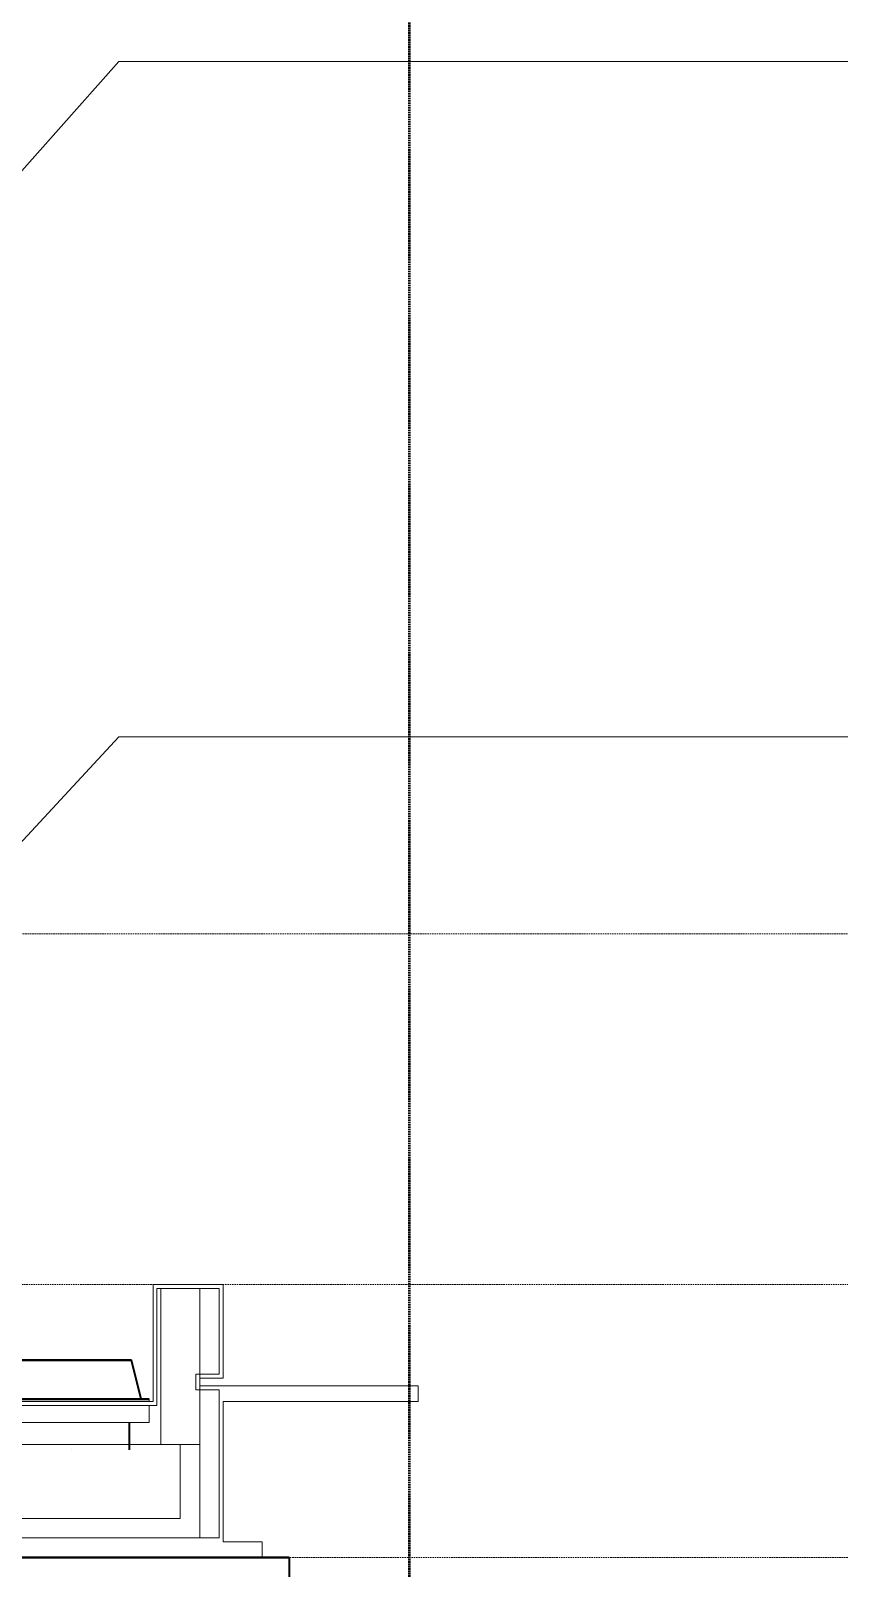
# Model space of a CAD drawing. Header units: millimetres. Extents: x -153298 to 620751, y -313239 to 250031.
# Drawn here: x 15437 to 16475, y -305529 to -303556 of the extents above; entities that cross this region are included whole.
import ezdxf

# ---------------------------------------------------------------- set-up
doc = ezdxf.new("R2010")
doc.units = ezdxf.units.MM
doc.linetypes.add('DPA_Hidden 50', pattern=[3, 2, -1])
for name, color, linetype, lineweight in [('A-DETL', 7, 'Continuous', 70), ('A-DETL-GENF', 7, 'Continuous', 35), ('A-GLAZ-CURT', 7, 'Continuous', 9), ('A-GLAZ-CWMG', 7, 'Continuous', 35), ('G-ANNO-TEXT', 7, 'Continuous', 9), ('P-SANR-FIXT', 7, 'Continuous', 35)]:
    doc.layers.add(name, color=color, linetype=linetype, lineweight=lineweight)

# ---------------------------------------------------------------- blocks, each defined once
blk = doc.blocks.new('DPA_CP_Entrance Canopy Lower - Depth 4200-12316196-2140-01 ENTRANCE 1 ELEVATION 2')
at = {"layer": 'A-GLAZ-CURT', "color": 7}
for p, q in [((-9077, 105750), (-9077, 105900)), ((-9077, 105900), (-8987, 105900)), ((-8987, 105900), (-9077, 105900)), ((-9077, 105900), (-9077, 105750)), ((-8992, 105895), (-9072, 105895)), ((-9072, 105895), (-9072, 105745)), ((-9072, 105745), (-9072, 105895)), ((-9072, 105895), (-8992, 105895)), ((-9067, 105895), (-9067, 105695)), ((-9017, 105895), (-9017, 105575)), ((-8992, 105785), (-8992, 105895)), ((-8992, 105895), (-8992, 105785)), ((-8987, 105900), (-8987, 105780)), ((-8987, 105780), (-8987, 105900)), ((-9022, 105765), (-9022, 105785)), ((-9022, 105785), (-8992, 105785)), ((-8992, 105785), (-9022, 105785)), ((-9022, 105785), (-9022, 105765)), ((-8987, 105780), (-9017, 105780)), ((-9017, 105780), (-9017, 105770)), ((-9017, 105770), (-9017, 105780)), ((-9017, 105780), (-8987, 105780)), ((-9017, 105770), (-8737, 105770)), ((-8737, 105770), (-9017, 105770)), ((-8737, 105770), (-8737, 105750)), ((-8737, 105750), (-8737, 105770)), ((-9077, 105750), (-9312, 105750)), ((-9082, 105750), (-9077, 105750)), ((-8992, 105765), (-9022, 105765)), ((-9022, 105765), (-8992, 105765)), ((-8992, 105575), (-8992, 105765)), ((-8992, 105765), (-8992, 105575)), ((-8737, 105750), (-8987, 105750)), ((-8987, 105750), (-8987, 105570)), ((-8987, 105570), (-8987, 105750)), ((-8987, 105750), (-8737, 105750)), ((-9317, 105745), (-9072, 105745)), ((-9072, 105745), (-9082, 105745)), ((-9017, 105695), (-10902, 105695)), ((-9042, 105695), (-9042, 105600)), ((-10902, 105600), (-9042, 105600)), ((-8992, 105575), (-10902, 105575)), ((-10128, 105575), (-8992, 105575)), ((-8987, 105570), (-8937, 105570)), ((-8937, 105570), (-8987, 105570)), ((-8937, 105570), (-8937, 105550)), ((-8937, 105550), (-8937, 105570)), ((-12118.3, 105550), (-8937, 105550)), ((-8937, 105550), (-10117.2, 105550))]:
    blk.add_line(p, q, dxfattribs=at)
blk = doc.blocks.new('DPA_CP_Entrance Canopy Lower - Depth 4200-V432-2140-01 ENTRANCE 1 ELEVATION 2')
at = {"layer": 'A-GLAZ-CURT', "color": 7}
for p, q in [((-9077, 105750), (-9077, 105900)), ((-9077, 105900), (-8987, 105900)), ((-8987, 105900), (-9077, 105900)), ((-9077, 105900), (-9077, 105750)), ((-8992, 105895), (-9072, 105895)), ((-9072, 105895), (-9072, 105745)), ((-9072, 105745), (-9072, 105895)), ((-9072, 105895), (-8992, 105895)), ((-9067, 105895), (-9067, 105695)), ((-9017, 105895), (-9017, 105785)), ((-8992, 105785), (-8992, 105895)), ((-8992, 105895), (-8992, 105785)), ((-8987, 105900), (-8987, 105780)), ((-8987, 105780), (-8987, 105900)), ((-9022, 105765), (-9022, 105785)), ((-9022, 105785), (-8992, 105785)), ((-8992, 105785), (-9022, 105785)), ((-9022, 105785), (-9022, 105765)), ((-9017, 105780), (-9017, 105770)), ((-8987, 105780), (-9017, 105780)), ((-9017, 105780), (-9017, 105770)), ((-9017, 105770), (-9017, 105780)), ((-9017, 105780), (-8987, 105780)), ((-9017, 105770), (-8737, 105770)), ((-8737, 105770), (-9017, 105770)), ((-8737, 105770), (-8737, 105750)), ((-8737, 105750), (-8737, 105770)), ((-9082, 105750), (-9077, 105750)), ((-9077, 105750), (-9082, 105750)), ((-8992, 105765), (-9022, 105765)), ((-9022, 105765), (-8992, 105765)), ((-9017, 105765), (-9017, 105575)), ((-8992, 105575), (-8992, 105765)), ((-8992, 105765), (-8992, 105575)), ((-8737, 105750), (-8987, 105750)), ((-8987, 105750), (-8987, 105570)), ((-8987, 105570), (-8987, 105750)), ((-8987, 105750), (-8737, 105750)), ((-9072, 105745), (-9082, 105745)), ((-9082, 105745), (-9072, 105745)), ((-9017, 105695), (-9107, 105695)), ((-9042, 105695), (-9042, 105600)), ((-10902, 105600), (-9042, 105600)), ((-10128, 105575), (-8992, 105575)), ((-8992, 105575), (-10128, 105575)), ((-8987, 105570), (-8937, 105570)), ((-8937, 105570), (-8987, 105570)), ((-8937, 105570), (-8937, 105550)), ((-8937, 105550), (-8937, 105570)), ((-8937, 105550), (-10117.2, 105550)), ((-10117.2, 105550), (-8937, 105550))]:
    blk.add_line(p, q, dxfattribs=at)
blk = doc.blocks.new('DPA_CP_Entrance Canopy Lower - Depth 4200-V433-2140-01 ENTRANCE 1 ELEVATION 2')
at = {"layer": 'A-GLAZ-CURT', "color": 7}
for p, q in [((-9077, 105750), (-9077, 105900)), ((-9077, 105900), (-8987, 105900)), ((-8987, 105900), (-9077, 105900)), ((-9077, 105900), (-9077, 105750)), ((-8992, 105895), (-9072, 105895)), ((-9072, 105895), (-9072, 105745)), ((-9072, 105745), (-9072, 105895)), ((-9072, 105895), (-8992, 105895)), ((-9067, 105895), (-9067, 105695)), ((-9017, 105895), (-9017, 105785)), ((-8992, 105785), (-8992, 105895)), ((-8992, 105895), (-8992, 105785)), ((-8987, 105900), (-8987, 105780)), ((-8987, 105780), (-8987, 105900)), ((-9022, 105765), (-9022, 105785)), ((-9022, 105785), (-8992, 105785)), ((-8992, 105785), (-9022, 105785)), ((-9022, 105785), (-9022, 105765)), ((-9017, 105780), (-9017, 105770)), ((-8987, 105780), (-9017, 105780)), ((-9017, 105780), (-9017, 105770)), ((-9017, 105770), (-9017, 105780)), ((-9017, 105780), (-8987, 105780)), ((-9017, 105770), (-8737, 105770)), ((-8737, 105770), (-9017, 105770)), ((-8737, 105770), (-8737, 105750)), ((-8737, 105750), (-8737, 105770)), ((-9082, 105750), (-9077, 105750)), ((-9077, 105750), (-9082, 105750)), ((-8992, 105765), (-9022, 105765)), ((-9022, 105765), (-8992, 105765)), ((-9017, 105765), (-9017, 105575)), ((-8992, 105575), (-8992, 105765)), ((-8992, 105765), (-8992, 105575)), ((-8737, 105750), (-8987, 105750)), ((-8987, 105750), (-8987, 105570)), ((-8987, 105570), (-8987, 105750)), ((-8987, 105750), (-8737, 105750)), ((-9072, 105745), (-9082, 105745)), ((-9082, 105745), (-9072, 105745)), ((-9017, 105695), (-9107, 105695)), ((-9042, 105695), (-9042, 105600)), ((-10513.5, 105600), (-9042, 105600)), ((-10128, 105575), (-8992, 105575)), ((-8992, 105575), (-10128, 105575)), ((-8987, 105570), (-8937, 105570)), ((-8937, 105570), (-8987, 105570)), ((-8937, 105570), (-8937, 105550)), ((-8937, 105550), (-8937, 105570)), ((-8937, 105550), (-10117.2, 105550)), ((-10117.2, 105550), (-8937, 105550))]:
    blk.add_line(p, q, dxfattribs=at)
blk = doc.blocks.new('DPA_CP_Entrance Canopy Lower - Depth 4200-V434-2140-01 ENTRANCE 1 ELEVATION 2')
at = {"layer": 'A-GLAZ-CURT', "color": 7}
for p, q in [((-9077, 105750), (-9077, 105900)), ((-9077, 105900), (-8987, 105900)), ((-8987, 105900), (-9077, 105900)), ((-9077, 105900), (-9077, 105750)), ((-8992, 105895), (-9072, 105895)), ((-9072, 105895), (-9072, 105745)), ((-9072, 105745), (-9072, 105895)), ((-9072, 105895), (-8992, 105895)), ((-9067, 105895), (-9067, 105695)), ((-9017, 105895), (-9017, 105785)), ((-8992, 105785), (-8992, 105895)), ((-8992, 105895), (-8992, 105785)), ((-8987, 105900), (-8987, 105780)), ((-8987, 105780), (-8987, 105900)), ((-9022, 105765), (-9022, 105785)), ((-9022, 105785), (-8992, 105785)), ((-8992, 105785), (-9022, 105785)), ((-9022, 105785), (-9022, 105765)), ((-9017, 105780), (-9017, 105770)), ((-8987, 105780), (-9017, 105780)), ((-9017, 105780), (-9017, 105770)), ((-9017, 105770), (-9017, 105780)), ((-9017, 105780), (-8987, 105780)), ((-9017, 105770), (-8737, 105770)), ((-8737, 105770), (-9017, 105770)), ((-8737, 105770), (-8737, 105750)), ((-8737, 105750), (-8737, 105770)), ((-9082, 105750), (-9077, 105750)), ((-9077, 105750), (-9082, 105750)), ((-8992, 105765), (-9022, 105765)), ((-9022, 105765), (-8992, 105765)), ((-9017, 105765), (-9017, 105575)), ((-8992, 105575), (-8992, 105765)), ((-8992, 105765), (-8992, 105575)), ((-8737, 105750), (-8987, 105750)), ((-8987, 105750), (-8987, 105570)), ((-8987, 105570), (-8987, 105750)), ((-8987, 105750), (-8737, 105750)), ((-9072, 105745), (-9082, 105745)), ((-9082, 105745), (-9072, 105745)), ((-9017, 105695), (-9107, 105695)), ((-9042, 105695), (-9042, 105600)), ((-10513.5, 105600), (-9042, 105600)), ((-10128, 105575), (-8992, 105575)), ((-8992, 105575), (-10128, 105575)), ((-8987, 105570), (-8937, 105570)), ((-8937, 105570), (-8987, 105570)), ((-8937, 105570), (-8937, 105550)), ((-8937, 105550), (-8937, 105570)), ((-8937, 105550), (-10117.2, 105550)), ((-10117.2, 105550), (-8937, 105550))]:
    blk.add_line(p, q, dxfattribs=at)
blk = doc.blocks.new('DPA_CP_Entrance Canopy Lower - Depth 4200-V435-2140-01 ENTRANCE 1 ELEVATION 2')
at = {"layer": 'A-GLAZ-CURT', "color": 7}
for p, q in [((-9077, 105750), (-9077, 105900)), ((-9077, 105900), (-8987, 105900)), ((-8987, 105900), (-9077, 105900)), ((-9077, 105900), (-9077, 105750)), ((-8992, 105895), (-9072, 105895)), ((-9072, 105895), (-9072, 105745)), ((-9072, 105745), (-9072, 105895)), ((-9072, 105895), (-8992, 105895)), ((-9067, 105895), (-9067, 105695)), ((-9017, 105895), (-9017, 105785)), ((-8992, 105785), (-8992, 105895)), ((-8992, 105895), (-8992, 105785)), ((-8987, 105900), (-8987, 105780)), ((-8987, 105780), (-8987, 105900)), ((-9022, 105765), (-9022, 105785)), ((-9022, 105785), (-8992, 105785)), ((-8992, 105785), (-9022, 105785)), ((-9022, 105785), (-9022, 105765)), ((-9017, 105780), (-9017, 105770)), ((-8987, 105780), (-9017, 105780)), ((-9017, 105780), (-9017, 105770)), ((-9017, 105770), (-9017, 105780)), ((-9017, 105780), (-8987, 105780)), ((-9017, 105770), (-8737, 105770)), ((-8737, 105770), (-9017, 105770)), ((-8737, 105770), (-8737, 105750)), ((-8737, 105750), (-8737, 105770)), ((-9082, 105750), (-9077, 105750)), ((-9077, 105750), (-9082, 105750)), ((-8992, 105765), (-9022, 105765)), ((-9022, 105765), (-8992, 105765)), ((-9017, 105765), (-9017, 105575)), ((-8992, 105575), (-8992, 105765)), ((-8992, 105765), (-8992, 105575)), ((-8737, 105750), (-8987, 105750)), ((-8987, 105750), (-8987, 105570)), ((-8987, 105570), (-8987, 105750)), ((-8987, 105750), (-8737, 105750)), ((-9072, 105745), (-9082, 105745)), ((-9082, 105745), (-9072, 105745)), ((-9017, 105695), (-9107, 105695)), ((-9042, 105695), (-9042, 105600)), ((-10513.5, 105600), (-9042, 105600)), ((-10128, 105575), (-8992, 105575)), ((-8992, 105575), (-10128, 105575)), ((-8987, 105570), (-8937, 105570)), ((-8937, 105570), (-8987, 105570)), ((-8937, 105570), (-8937, 105550)), ((-8937, 105550), (-8937, 105570)), ((-8937, 105550), (-10117.2, 105550)), ((-10117.2, 105550), (-8937, 105550))]:
    blk.add_line(p, q, dxfattribs=at)
blk = doc.blocks.new('Rectangular Mullion - Mullion_Entrance Column Glass-14851405-2140-01 ENTRANCE 1 ELEVATION 2')
at = {"layer": 'A-GLAZ-CWMG', "color": 7}
for p, q in [((-9292.5, 105550), (-8902.5, 105550)), ((-8902.5, 105550), (-9292.5, 105550)), ((-8902.5, 105550), (-8952.4, 105550)), ((-8952.4, 105550), (-8902.5, 105550)), ((-8902.5, 105550), (-8902.5, 102550)), ((-8902.5, 105550), (-8902.5, 102550)), ((-8902.5, 105550), (-8902.5, 102550)), ((-8902.5, 105550), (-8902.5, 102550))]:
    blk.add_line(p, q, dxfattribs=at)
blk = doc.blocks.new('Rectangular Mullion - Mullion_Entrance Column Glass-14851399-2140-01 ENTRANCE 1 ELEVATION 2')
at = {"layer": 'A-GLAZ-CWMG', "color": 7}
for p, q in [((-9292.5, 105550), (-8902.5, 105550)), ((-8902.5, 105550), (-9292.5, 105550)), ((-8902.5, 105550), (-8952.4, 105550)), ((-8952.4, 105550), (-8902.5, 105550)), ((-8902.5, 105550), (-8902.5, 102560)), ((-8902.5, 105550), (-8902.5, 102560)), ((-8902.5, 105550), (-8902.5, 102560)), ((-8902.5, 105550), (-8902.5, 102560))]:
    blk.add_line(p, q, dxfattribs=at)
blk = doc.blocks.new('Rectangular Mullion - Mullion_Entrance Column Glass-V442-2140-01 ENTRANCE 1 ELEVATION 2')
at = {"layer": 'A-GLAZ-CWMG', "color": 7}
for p, q in [((-9292.5, 105550), (-8902.5, 105550)), ((-8902.5, 105550), (-9292.5, 105550)), ((-8902.5, 105550), (-8952.4, 105550)), ((-8952.4, 105550), (-8902.5, 105550)), ((-8902.5, 105550), (-8902.5, 102560)), ((-8902.5, 105550), (-8902.5, 102560)), ((-8902.5, 105550), (-8902.5, 102560)), ((-8902.5, 105550), (-8902.5, 102560))]:
    blk.add_line(p, q, dxfattribs=at)
blk = doc.blocks.new('System Panel - DPA-AR_Metal Ceiling Rectangular Panel-16094602-2140-01 ENTRANCE 1 ELEVATION 2')
at = {"layer": 'A-GLAZ-CURT', "color": 7}
for p, q in [((-8937, 105550), (-9482.5, 105550)), ((-9482.5, 105550), (-8937, 105550)), ((-8937, 105555), (-8937, 105550)), ((-8937, 105550), (-8937, 105555))]:
    blk.add_line(p, q, dxfattribs=at)
blk = doc.blocks.new('DPA_CP_Metal Ceiling Panel - Vertical Panel Entrance-16093323-2140-01 ENTRANCE 1 ELEVATION 2')
at = {"layer": 'A-GLAZ-CURT', "color": 7}
for p, q in [((-10513.5, 105550), (-10167.7, 105550)), ((-10167.7, 105550), (-10513.5, 105550)), ((-10117.2, 105550), (-8937, 105550)), ((-8937, 105550), (-10117.2, 105550)), ((-8937, 105550), (-8937, 105555)), ((-8937, 105550), (-8937, 105555))]:
    blk.add_line(p, q, dxfattribs=at)
blk = doc.blocks.new('System Panel - DPA-AR_Metal Ceiling Rectangular Panel-16094095-2140-01 ENTRANCE 1 ELEVATION 2')
at = {"layer": 'A-GLAZ-CURT', "color": 7}
for p, q in [((-8937, 105550), (-9297, 105550)), ((-9297, 105550), (-8937, 105550)), ((-8937, 105555), (-8937, 105550)), ((-8937, 105550), (-8937, 105555))]:
    blk.add_line(p, q, dxfattribs=at)
blk = doc.blocks.new('DPA_CP_Metal Ceiling Panel - Vertical Panel Entrance-V518-2140-01 ENTRANCE 1 ELEVATION 2')
at = {"layer": 'A-GLAZ-CURT', "color": 7}
for p, q in [((-10167.7, 105550), (-10542.5, 105550)), ((-10513.5, 105550), (-10167.7, 105550)), ((-10117.2, 105550), (-8937, 105550)), ((-8937, 105550), (-10117.2, 105550)), ((-8937, 105550), (-8937, 105555)), ((-8937, 105550), (-8937, 105555))]:
    blk.add_line(p, q, dxfattribs=at)
blk = doc.blocks.new('System Panel - DPA-AR_Metal Ceiling Rectangular Panel-16094147-2140-01 ENTRANCE 1 ELEVATION 2')
at = {"layer": 'A-GLAZ-CURT', "color": 7}
for p, q in [((-8937, 105550), (-9297, 105550)), ((-9297, 105550), (-8937, 105550)), ((-8937, 105555), (-8937, 105550)), ((-8937, 105550), (-8937, 105555))]:
    blk.add_line(p, q, dxfattribs=at)
blk = doc.blocks.new('DPA_CP_Metal Ceiling Panel - Vertical Panel Entrance-V522-2140-01 ENTRANCE 1 ELEVATION 2')
at = {"layer": 'A-GLAZ-CURT', "color": 7}
for p, q in [((-10542.5, 105550), (-10167.6, 105550)), ((-10167.6, 105550), (-10542.5, 105550)), ((-10117.2, 105550), (-8937, 105550)), ((-8937, 105550), (-10117.2, 105550)), ((-8937, 105550), (-8937, 105555)), ((-8937, 105550), (-8937, 105555))]:
    blk.add_line(p, q, dxfattribs=at)
blk = doc.blocks.new('System Panel - DPA-AR_Metal Ceiling Rectangular Panel-16094226-2140-01 ENTRANCE 1 ELEVATION 2')
at = {"layer": 'A-GLAZ-CURT', "color": 7}
for p, q in [((-8937, 105550), (-9296, 105550)), ((-9296, 105550), (-8937, 105550)), ((-8937, 105555), (-8937, 105550)), ((-8937, 105550), (-8937, 105555))]:
    blk.add_line(p, q, dxfattribs=at)
blk = doc.blocks.new('DPA_PF_Floor Drain_Dome - 200L x 200W-12945070-2140-01 ENTRANCE 1 ELEVATION 2')
at = {"layer": 'P-SANR-FIXT', "color": 7}
for p, q in [((-9259.5, 105803), (-9272, 105753)), ((-9259.5, 105803), (-9104.5, 105803)), ((-9236.8, 105803), (-9259.5, 105803)), ((-9104.5, 105803), (-9236.3, 105803)), ((-9092, 105753), (-9104.5, 105803)), ((-9282, 105753), (-9082, 105753)), ((-9082, 105753), (-9282, 105753)), ((-9272, 105753), (-9166.4, 105753)), ((-9166.4, 105753), (-9272, 105753)), ((-9182, 105753), (-9182, 105753)), ((-9165.2, 105753), (-9092, 105753)), ((-9092, 105753), (-9165.2, 105753)), ((-9257, 105723), (-9257, 105688)), ((-9182, 105723), (-9182, 105723)), ((-9182, 105723), (-9182, 105723)), ((-9182, 105723), (-9182, 105723)), ((-9182, 105723), (-9182, 105723)), ((-9107, 105688), (-9107, 105723)), ((-9182, 105688), (-9182, 105688)), ((-9182, 105688), (-9182, 105688)), ((-9182, 105688), (-9182, 105688)), ((-9182, 105688), (-9182, 105688))]:
    blk.add_line(p, q, dxfattribs=at)
at = {"layer": 'P-SANR-FIXT', "color": 7, "lineweight": 9}
for p, q in [((-9282, 105753), (-9082, 105753)), ((-9082, 105753), (-9282, 105753)), ((-9282, 105753), (-9282, 105750)), ((-9282, 105750), (-9282, 105753)), ((-9082, 105750), (-9082, 105753)), ((-9082, 105750), (-9082, 105753)), ((-9282, 105745), (-9282, 105723)), ((-9282, 105723), (-9282, 105745)), ((-9082, 105723), (-9082, 105745.2)), ((-9082, 105723), (-9082, 105745.2)), ((-9282, 105723), (-9082, 105723)), ((-9082, 105723), (-9282, 105723))]:
    blk.add_line(p, q, dxfattribs=at)
blk = doc.blocks.new('DPA_PF_Floor Drain_Dome - 200L x 200W-V532-2140-01 ENTRANCE 1 ELEVATION 2')
at = {"layer": 'P-SANR-FIXT', "color": 7}
for p, q in [((-9259.5, 105803), (-9272, 105753)), ((-9259.5, 105803), (-9236.8, 105803)), ((-9236.8, 105803), (-9259.5, 105803)), ((-9236.3, 105803), (-9104.5, 105803)), ((-9104.5, 105803), (-9236.3, 105803)), ((-9092, 105753), (-9104.5, 105803)), ((-9282, 105753), (-9082, 105753)), ((-9082, 105753), (-9282, 105753)), ((-9272, 105753), (-9166.4, 105753)), ((-9166.4, 105753), (-9272, 105753)), ((-9182, 105753), (-9182, 105753)), ((-9165.2, 105753), (-9092, 105753)), ((-9092, 105753), (-9165.2, 105753)), ((-9182, 105723), (-9182, 105723)), ((-9182, 105723), (-9182, 105723)), ((-9182, 105723), (-9182, 105723)), ((-9182, 105723), (-9182, 105723)), ((-9182, 105688), (-9182, 105688)), ((-9182, 105688), (-9182, 105688)), ((-9182, 105688), (-9182, 105688)), ((-9182, 105688), (-9182, 105688))]:
    blk.add_line(p, q, dxfattribs=at)
at = {"layer": 'P-SANR-FIXT', "color": 7, "lineweight": 9}
for p, q in [((-9282, 105753), (-9082, 105753)), ((-9082, 105753), (-9282, 105753)), ((-9282, 105753), (-9282, 105750)), ((-9282, 105750), (-9282, 105753)), ((-9082, 105750), (-9082, 105753)), ((-9082, 105750), (-9082, 105753)), ((-9282, 105745), (-9282, 105723)), ((-9282, 105723), (-9282, 105745)), ((-9082, 105723), (-9082, 105745.2)), ((-9082, 105723), (-9082, 105745.2)), ((-9282, 105723), (-9082, 105723)), ((-9082, 105723), (-9282, 105723))]:
    blk.add_line(p, q, dxfattribs=at)
blk = doc.blocks.new('System Panel - DPA-AR_Metal Ceiling Rectangular Panel-16093440-2140-01 ENTRANCE 1 ELEVATION 2')
at = {"layer": 'A-GLAZ-CURT', "color": 7}
for p, q in [((-8937, 105550), (-9482.5, 105550)), ((-9482.5, 105550), (-8937, 105550)), ((-8937, 105555), (-8937, 105550)), ((-8937, 105550), (-8937, 105555))]:
    blk.add_line(p, q, dxfattribs=at)
blk = doc.blocks.new('DPA_CP_Metal Ceiling Panel - Vertical Panel Entrance-16093423-2140-01 ENTRANCE 1 ELEVATION 2')
at = {"layer": 'A-GLAZ-CURT', "color": 7}
for p, q in [((-9482.5, 105550), (-8937, 105550)), ((-8937, 105550), (-9482.5, 105550)), ((-8937, 105550), (-8937, 105555)), ((-8937, 105550), (-8937, 105555))]:
    blk.add_line(p, q, dxfattribs=at)
blk = doc.blocks.new('System Panel - DPA-AR_Metal Ceiling Rectangular Panel-16094478-2140-01 ENTRANCE 1 ELEVATION 2')
at = {"layer": 'A-GLAZ-CURT', "color": 7}
for p, q in [((-8937, 105550), (-9482.5, 105550)), ((-9482.5, 105550), (-8937, 105550)), ((-8937, 105555), (-8937, 105550)), ((-8937, 105550), (-8937, 105555))]:
    blk.add_line(p, q, dxfattribs=at)
blk = doc.blocks.new('System Panel - DPA-AR_Metal Ceiling Rectangular Panel-16093406-2140-01 ENTRANCE 1 ELEVATION 2')
at = {"layer": 'A-GLAZ-CURT', "color": 7}
for p, q in [((-8937, 105550), (-9482.5, 105550)), ((-9482.5, 105550), (-8937, 105550)), ((-8937, 105555), (-8937, 105550)), ((-8937, 105550), (-8937, 105555))]:
    blk.add_line(p, q, dxfattribs=at)
blk = doc.blocks.new('DPA_AN_Callout - DPA_AN_Callout-15497909-2140-01 ENTRANCE 1 ELEVATION 2')
at = {"layer": 'A-DETL-GENF', "color": 7, "linetype": 'DPA_Hidden 50', "lineweight": 50}
blk.add_line((-8748.2, 108548.1), (-8748.2, 105441.4), dxfattribs=at)

msp = doc.modelspace()

# ---------------------------------------------------------------- linework, layer by layer
at = {"layer": 'A-DETL', "color": 7, "linetype": 'DPA_Hidden 50', "lineweight": 9}
for p, q in [((14494.1524, -304714.7103), (20569.1524, -304714.7103)), ((12068.6524, -305164.7103), (20168.6524, -305164.7103)), ((15184.6524, -305514.7103), (20189.1524, -305514.7103))]:
    msp.add_line(p, q, dxfattribs=at)
at = {"layer": 'G-ANNO-TEXT', "color": 7}
for p, q in [((12042.4431, -307549.5189), (15550.2343, -303595.0187)), ((15550.2343, -303595.0187), (22394.3692, -303595.0187)), ((13817.9397, -306331.2301), (15550.2343, -304461.7869)), ((15550.2343, -304461.7869), (22394.3692, -304461.7869))]:
    msp.add_line(p, q, dxfattribs=at)

# ---------------------------------------------------------------- block references
at = {"layer": 'A-DETL-GENF', "color": 7}
msp.add_blockref('DPA_AN_Callout - DPA_AN_Callout-15497909-2140-01 ENTRANCE 1 ELEVATION 2', (24671.1729, -411064.7103), dxfattribs=at)
at = {"layer": 'A-GLAZ-CURT', "color": 7}
for name in ['DPA_CP_Entrance Canopy Lower - Depth 4200-12316196-2140-01 ENTRANCE 1 ELEVATION 2', 'DPA_CP_Entrance Canopy Lower - Depth 4200-V432-2140-01 ENTRANCE 1 ELEVATION 2', 'DPA_CP_Entrance Canopy Lower - Depth 4200-V433-2140-01 ENTRANCE 1 ELEVATION 2', 'DPA_CP_Entrance Canopy Lower - Depth 4200-V434-2140-01 ENTRANCE 1 ELEVATION 2', 'DPA_CP_Entrance Canopy Lower - Depth 4200-V435-2140-01 ENTRANCE 1 ELEVATION 2', 'DPA_CP_Entrance Canopy Lower - Depth 4200-V435-2140-01 ENTRANCE 1 ELEVATION 2', 'DPA_CP_Entrance Canopy Lower - Depth 4200-V435-2140-01 ENTRANCE 1 ELEVATION 2', 'DPA_CP_Entrance Canopy Lower - Depth 4200-V435-2140-01 ENTRANCE 1 ELEVATION 2', 'DPA_CP_Entrance Canopy Lower - Depth 4200-V435-2140-01 ENTRANCE 1 ELEVATION 2', 'DPA_CP_Entrance Canopy Lower - Depth 4200-V435-2140-01 ENTRANCE 1 ELEVATION 2', 'DPA_CP_Entrance Canopy Lower - Depth 4200-V435-2140-01 ENTRANCE 1 ELEVATION 2', 'DPA_CP_Entrance Canopy Lower - Depth 4200-V435-2140-01 ENTRANCE 1 ELEVATION 2', 'DPA_CP_Entrance Canopy Lower - Depth 4200-V435-2140-01 ENTRANCE 1 ELEVATION 2', 'DPA_CP_Metal Ceiling Panel - Vertical Panel Entrance-V518-2140-01 ENTRANCE 1 ELEVATION 2', 'DPA_CP_Metal Ceiling Panel - Vertical Panel Entrance-V522-2140-01 ENTRANCE 1 ELEVATION 2', 'DPA_CP_Metal Ceiling Panel - Vertical Panel Entrance-16093323-2140-01 ENTRANCE 1 ELEVATION 2', 'System Panel - DPA-AR_Metal Ceiling Rectangular Panel-16094602-2140-01 ENTRANCE 1 ELEVATION 2', 'System Panel - DPA-AR_Metal Ceiling Rectangular Panel-16093440-2140-01 ENTRANCE 1 ELEVATION 2', 'DPA_CP_Metal Ceiling Panel - Vertical Panel Entrance-16093423-2140-01 ENTRANCE 1 ELEVATION 2', 'System Panel - DPA-AR_Metal Ceiling Rectangular Panel-16093440-2140-01 ENTRANCE 1 ELEVATION 2', 'DPA_CP_Metal Ceiling Panel - Vertical Panel Entrance-16093423-2140-01 ENTRANCE 1 ELEVATION 2', 'System Panel - DPA-AR_Metal Ceiling Rectangular Panel-16094478-2140-01 ENTRANCE 1 ELEVATION 2', 'System Panel - DPA-AR_Metal Ceiling Rectangular Panel-16093440-2140-01 ENTRANCE 1 ELEVATION 2', 'DPA_CP_Metal Ceiling Panel - Vertical Panel Entrance-16093423-2140-01 ENTRANCE 1 ELEVATION 2', 'System Panel - DPA-AR_Metal Ceiling Rectangular Panel-16093440-2140-01 ENTRANCE 1 ELEVATION 2', 'DPA_CP_Metal Ceiling Panel - Vertical Panel Entrance-16093423-2140-01 ENTRANCE 1 ELEVATION 2', 'System Panel - DPA-AR_Metal Ceiling Rectangular Panel-16093440-2140-01 ENTRANCE 1 ELEVATION 2', 'DPA_CP_Metal Ceiling Panel - Vertical Panel Entrance-16093423-2140-01 ENTRANCE 1 ELEVATION 2', 'System Panel - DPA-AR_Metal Ceiling Rectangular Panel-16093440-2140-01 ENTRANCE 1 ELEVATION 2', 'DPA_CP_Metal Ceiling Panel - Vertical Panel Entrance-16093423-2140-01 ENTRANCE 1 ELEVATION 2', 'System Panel - DPA-AR_Metal Ceiling Rectangular Panel-16093440-2140-01 ENTRANCE 1 ELEVATION 2', 'DPA_CP_Metal Ceiling Panel - Vertical Panel Entrance-16093423-2140-01 ENTRANCE 1 ELEVATION 2', 'System Panel - DPA-AR_Metal Ceiling Rectangular Panel-16093440-2140-01 ENTRANCE 1 ELEVATION 2', 'DPA_CP_Metal Ceiling Panel - Vertical Panel Entrance-16093423-2140-01 ENTRANCE 1 ELEVATION 2', 'System Panel - DPA-AR_Metal Ceiling Rectangular Panel-16093406-2140-01 ENTRANCE 1 ELEVATION 2', 'DPA_CP_Metal Ceiling Panel - Vertical Panel Entrance-16093423-2140-01 ENTRANCE 1 ELEVATION 2', 'System Panel - DPA-AR_Metal Ceiling Rectangular Panel-16094095-2140-01 ENTRANCE 1 ELEVATION 2', 'System Panel - DPA-AR_Metal Ceiling Rectangular Panel-16094147-2140-01 ENTRANCE 1 ELEVATION 2', 'System Panel - DPA-AR_Metal Ceiling Rectangular Panel-16094226-2140-01 ENTRANCE 1 ELEVATION 2', 'System Panel - DPA-AR_Metal Ceiling Rectangular Panel-16094226-2140-01 ENTRANCE 1 ELEVATION 2']:
    msp.add_blockref(name, (24671.1729, -411064.7103), dxfattribs=at)
at = {"layer": 'A-GLAZ-CWMG', "color": 7}
for name in ['Rectangular Mullion - Mullion_Entrance Column Glass-14851405-2140-01 ENTRANCE 1 ELEVATION 2', 'Rectangular Mullion - Mullion_Entrance Column Glass-14851399-2140-01 ENTRANCE 1 ELEVATION 2', 'Rectangular Mullion - Mullion_Entrance Column Glass-V442-2140-01 ENTRANCE 1 ELEVATION 2', 'Rectangular Mullion - Mullion_Entrance Column Glass-V442-2140-01 ENTRANCE 1 ELEVATION 2', 'Rectangular Mullion - Mullion_Entrance Column Glass-V442-2140-01 ENTRANCE 1 ELEVATION 2', 'Rectangular Mullion - Mullion_Entrance Column Glass-V442-2140-01 ENTRANCE 1 ELEVATION 2']:
    msp.add_blockref(name, (24671.1729, -411064.7103), dxfattribs=at)
at = {"layer": 'P-SANR-FIXT', "color": 7}
for name in ['DPA_PF_Floor Drain_Dome - 200L x 200W-12945070-2140-01 ENTRANCE 1 ELEVATION 2', 'DPA_PF_Floor Drain_Dome - 200L x 200W-V532-2140-01 ENTRANCE 1 ELEVATION 2', 'DPA_PF_Floor Drain_Dome - 200L x 200W-V532-2140-01 ENTRANCE 1 ELEVATION 2', 'DPA_PF_Floor Drain_Dome - 200L x 200W-V532-2140-01 ENTRANCE 1 ELEVATION 2']:
    msp.add_blockref(name, (24671.1729, -411064.7103), dxfattribs=at)

doc.saveas('drawing.dxf')
